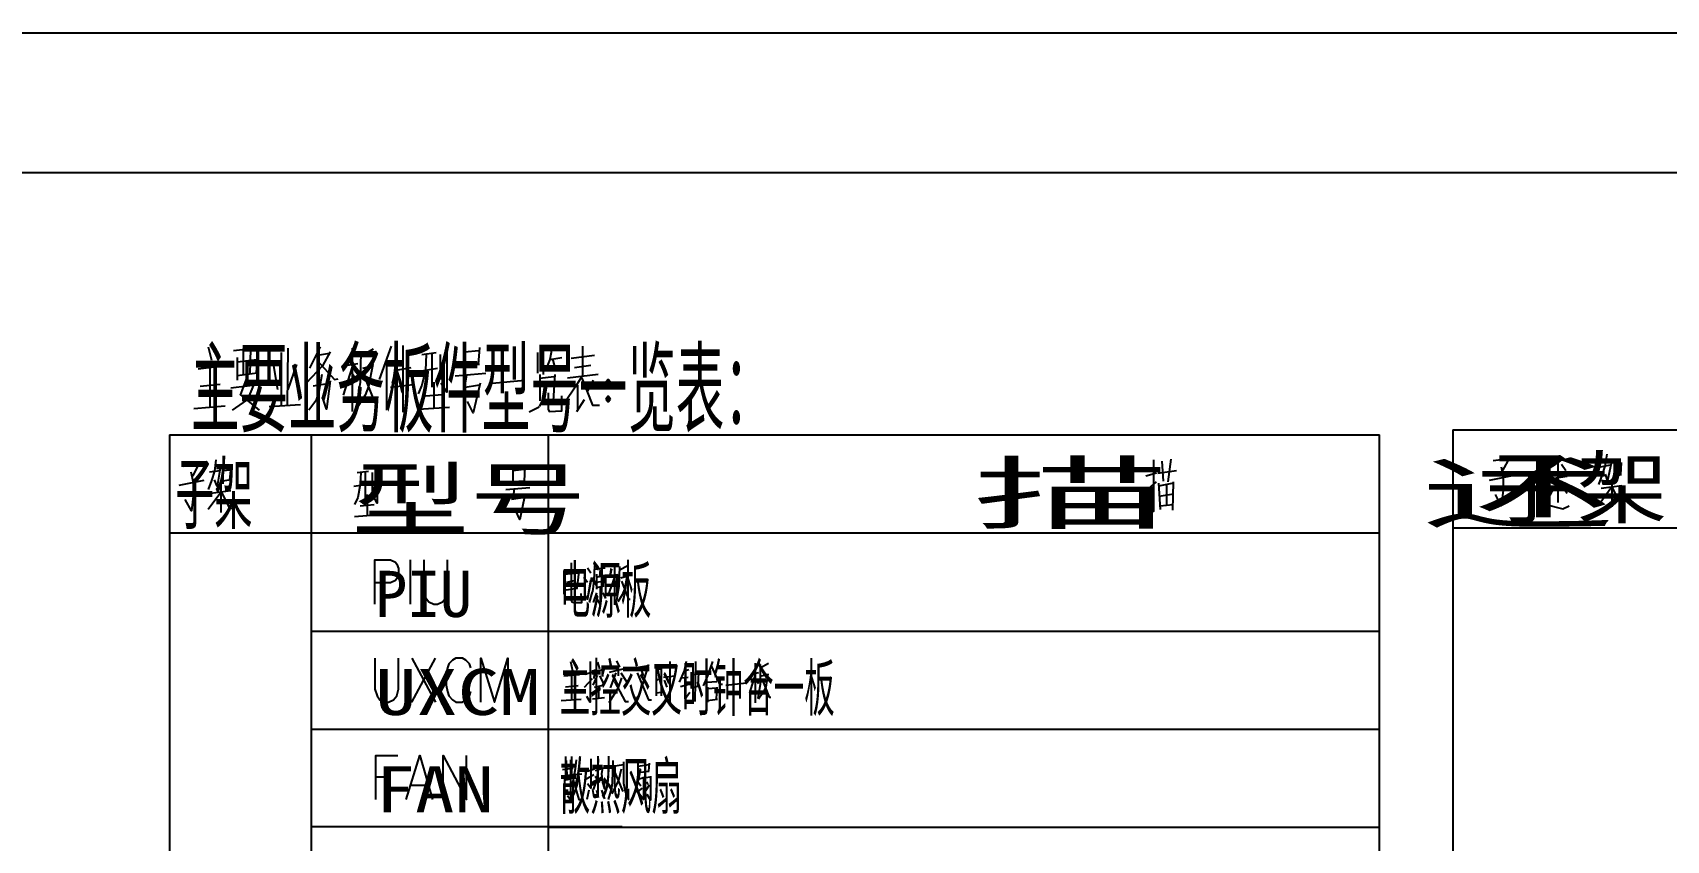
# Model space of a CAD drawing. Header units: metres. Extents: x 17 to 1264, y 17 to 859.
# Drawn here: x 556 to 887.1, y 695.2 to 858.8 of the extents above; entities that cross this region are included whole.
import ezdxf

# ---------------------------------------------------------------- set-up
doc = ezdxf.new("R2010")
doc.units = ezdxf.units.M
for name, color, linetype in [('LINES', 7, 'Continuous'), ('POLYLINES', 4, 'Continuous'), ('RECTS', 7, 'Continuous'), ('TEXTS', 3, 'Continuous')]:
    doc.layers.add(name, color=color, linetype=linetype)

msp = doc.modelspace()

# ---------------------------------------------------------------- linework, layer by layer
at = {"layer": 'LINES'}
for p, q in [((1179.14, 830.45), (87.76, 830.45)), ((591.55, 795.17), (592.27, 792.43)), ((596.73, 794.45), (602.06, 795.02)), ((600.19, 794.74), (600.04, 789.7)), ((607.67, 783.5), (607.82, 794.88)), ((620.78, 794.88), (620.78, 782.06)), ((622.51, 793.3), (625.1, 794.74)), ((628.7, 795.31), (626.25, 788.54)), ((631, 795.46), (631, 781.92)), ((643.53, 795.31), (643.53, 790.7)), ((646.55, 795.02), (646.27, 791.57)), ((659.51, 789.55), (659.51, 794.74)), ((667.43, 795.31), (667.43, 789.26)), ((597.45, 793.01), (597.45, 788.4)), ((597.45, 792.14), (601.48, 792.58)), ((598.75, 789.55), (598.75, 794.59)), ((601.48, 793.15), (601.34, 789.84)), ((606.38, 794.02), (606.38, 783.36)), ((607.82, 786.53), (609.55, 791.57)), ((613.72, 793.44), (616.17, 793.87)), ((621.93, 791.71), (619.34, 791.28)), ((627.69, 792.58), (627.69, 782.35)), ((634.89, 793.58), (637.77, 794.02)), ((636.91, 793.87), (636.91, 786.96)), ((638.63, 793.58), (638.63, 788.54)), ((643.53, 794.16), (646.41, 794.45)), ((646.55, 791.57), (643.53, 791.28)), ((658.36, 794.02), (658.36, 789.84)), ((660.81, 792.58), (663.26, 793.01)), ((661.39, 792.72), (661.96, 790.42)), ((665.13, 792.86), (669.88, 793.44)), ((665.85, 790.99), (669.16, 791.42)), ((589.53, 790.7), (594.43, 791.28)), ((591.98, 782.93), (591.98, 790.99)), ((601.48, 789.84), (597.45, 789.26)), ((599.47, 789.12), (598.03, 785.38)), ((604.79, 791.28), (605.66, 786.53)), ((620.78, 791.14), (618.91, 785.38)), ((620.78, 789.7), (621.79, 788.11)), ((622.94, 790.85), (624.81, 791.28)), ((629.71, 790.42), (632.73, 790.99)), ((634.03, 790.13), (638.06, 790.85)), ((641.66, 789.26), (647.85, 789.84)), ((643.96, 789.41), (643.53, 786.96)), ((649.15, 787.82), (655.77, 788.4)), ((658.79, 789.55), (658.79, 784.22)), ((658.79, 788.83), (661.67, 789.12)), ((661.82, 789.55), (661.53, 784.22)), ((670.6, 789.55), (664.41, 788.83)), ((669.59, 788.4), (668.44, 786.24)), ((672.62, 787.97), (672.62, 788.11)), ((593.99, 787.54), (589.96, 787.1)), ((596.15, 786.82), (602.78, 787.68)), ((598.03, 785.52), (601.91, 782.35)), ((600.76, 787.39), (599.47, 784.37)), ((612.86, 787.25), (616.17, 787.82)), ((628.55, 786.96), (633.16, 787.54)), ((635.61, 785.23), (639.07, 785.52)), ((637.34, 787.97), (637.34, 782.78)), ((646.55, 787.39), (643.24, 786.82)), ((659.37, 784.22), (660.23, 787.54)), ((666.43, 787.39), (666.43, 782.35)), ((672.62, 787.97), (672.62, 787.82)), ((588.67, 782.64), (595, 783.22)), ((599.32, 784.37), (596.44, 782.35)), ((603.93, 783.07), (610.27, 783.5)), ((634.17, 782.5), (640.51, 782.93)), ((658.65, 782.93), (656.63, 781.92)), ((659.37, 784.37), (658.65, 783.07)), ((666.28, 782.06), (667.87, 784.51)), ((672.62, 784.51), (672.62, 784.66)), ((672.62, 784.51), (672.62, 784.37)), ((843.83, 778.32), (865.15, 778.32)), ((843.83, 778.32), (843.83, 462.82)), ((865.15, 778.32), (953.99, 778.32)), ((583.77, 777.31), (612.43, 777.31)), ((583.77, 777.31), (583.77, 520.27)), ((612.43, 777.31), (675.5, 777.31)), ((612.43, 777.31), (612.43, 757.44)), ((660.52, 777.31), (829, 777.31)), ((660.52, 777.31), (660.52, 757.44)), ((829, 520.27), (829, 777.31)), ((589.82, 771.7), (588.38, 768.96)), ((593.13, 772.27), (592.84, 769.97)), ((785.23, 767.95), (784.94, 771.98)), ((786.67, 772.42), (786.09, 767.81)), ((852.04, 772.13), (855.21, 772.56)), ((855.35, 772.7), (853.91, 770.11)), ((865.15, 771.84), (865.15, 763.63)), ((875.08, 773.42), (874.65, 770.98)), ((876.52, 771.84), (876.52, 768.38)), ((877.96, 771.7), (877.82, 769.25)), ((586.51, 770.98), (589.82, 771.41)), ((591.83, 769.82), (593.99, 770.11)), ((594.57, 770.83), (594.57, 767.38)), ((594.57, 770.11), (596.01, 770.26)), ((596.15, 768.24), (594.57, 767.95)), ((596.15, 770.69), (595.87, 768.24)), ((621.79, 769.68), (624.09, 769.97)), ((623.37, 769.82), (623.37, 764.35)), ((624.81, 769.68), (624.81, 765.65)), ((653.32, 771.12), (653.32, 767.23)), ((653.32, 770.11), (655.63, 770.4)), ((655.77, 770.83), (655.63, 767.95)), ((783.79, 769.54), (781.63, 768.96)), ((784.07, 769.54), (787.82, 770.11)), ((856.22, 769.1), (851.18, 768.1)), ((861.55, 770.98), (862.55, 769.82)), ((863.42, 768.38), (867.02, 768.96)), ((865.87, 771.41), (866.73, 770.11)), ((873.79, 770.83), (875.8, 771.26)), ((876.09, 768.38), (876.09, 762.77)), ((876.52, 771.12), (877.96, 771.41)), ((877.96, 769.25), (876.52, 768.96)), ((590.68, 768.1), (585.64, 767.09)), ((594.14, 765.65), (591.55, 762.19)), ((592.12, 765.5), (596.15, 766.08)), ((594.14, 767.38), (594.14, 761.62)), ((621.07, 766.94), (624.38, 767.38)), ((623.8, 765.22), (623.8, 761.04)), ((651.88, 766.22), (656.78, 766.66)), ((655.77, 767.95), (653.32, 767.81)), ((653.61, 766.37), (653.32, 764.35)), ((781.63, 765.94), (783.79, 767.81)), ((784.22, 767.52), (784.51, 762.19)), ((787.24, 767.52), (784.22, 766.94)), ((784.36, 764.93), (787.24, 765.36)), ((785.8, 767.23), (785.8, 763.06)), ((787.1, 762.05), (787.24, 767.81)), ((860.83, 767.38), (862.55, 767.66)), ((865.15, 768.1), (863.13, 764.35)), ((865.15, 767.95), (867.02, 765.5)), ((876.09, 766.8), (873.5, 763.2)), ((873.93, 766.51), (878.11, 767.09)), ((622.36, 762.91), (625.24, 763.2)), ((655.77, 764.64), (653.03, 764.21)), ((784.51, 762.91), (787.1, 763.2)), ((866.15, 762.34), (867.45, 762.91)), ((621.21, 760.75), (626.25, 761.18)), ((843.83, 758.45), (865.15, 758.45)), ((865.15, 758.45), (953.99, 758.45)), ((583.77, 757.44), (612.43, 757.44)), ((612.43, 757.44), (675.5, 757.44)), ((612.43, 757.44), (612.43, 737.57)), ((660.52, 757.44), (829, 757.44)), ((660.52, 757.44), (660.52, 737.57)), ((632.59, 743.04), (632.59, 751.97)), ((663.69, 749.81), (663.69, 745.06)), ((663.69, 749.09), (666.57, 749.38)), ((666.71, 749.66), (666.28, 746.21)), ((667.72, 748.51), (668.44, 747.5)), ((668.44, 750.38), (669.16, 749.38)), ((668.44, 743.9), (669.31, 748.51)), ((669.88, 750.1), (672.04, 750.38)), ((670.31, 749.09), (670.31, 746.06)), ((670.31, 748.51), (671.75, 748.8)), ((671.03, 749.95), (670.89, 748.66)), ((671.75, 748.94), (671.61, 746.64)), ((673.91, 748.51), (672.62, 744.91)), ((674.63, 748.94), (673.05, 748.66)), ((673.91, 750.96), (673.91, 742.9)), ((674.92, 749.95), (676.65, 750.82)), ((675.21, 748.37), (676.36, 748.66)), ((666.43, 746.21), (663.69, 745.78)), ((664.27, 747.5), (665.85, 747.79)), ((668.44, 743.9), (669.16, 747.94)), ((668.87, 743.33), (669.45, 745.49)), ((670.31, 745.34), (669.59, 743.33)), ((670.31, 747.5), (671.47, 747.65)), ((671.75, 746.64), (670.31, 746.35)), ((672.19, 744.19), (671.61, 745.34)), ((673.91, 747.79), (674.49, 746.64)), ((668.01, 744.77), (668.44, 744.19)), ((612.43, 737.57), (675.5, 737.57)), ((612.43, 737.57), (612.43, 697.97)), ((612.43, 737.57), (612.43, 717.7)), ((660.52, 737.57), (829, 737.57)), ((660.52, 737.57), (660.52, 697.82)), ((660.52, 737.57), (660.52, 717.7)), ((632.87, 723.17), (637.63, 732.1)), ((632.87, 732.1), (637.63, 723.17)), ((663.69, 728.5), (666.86, 728.78)), ((664.99, 731.38), (665.42, 729.5)), ((665.27, 723.6), (665.27, 728.64)), ((669.45, 729.22), (668.01, 728.78)), ((669.88, 729.79), (669.74, 727.92)), ((671.9, 729.79), (669.88, 729.36)), ((670.46, 731.23), (670.89, 729.94)), ((670.89, 728.5), (671.75, 726.77)), ((671.47, 728.5), (671.9, 730.08)), ((672.91, 729.22), (676.51, 730.08)), ((674.2, 729.07), (673.05, 726.05)), ((674.35, 731.52), (674.92, 730.22)), ((675.21, 729.07), (676.36, 727.34)), ((680.83, 730.51), (678.38, 730.08)), ((679.24, 729.79), (679.82, 728.5)), ((682.41, 730.37), (682.41, 724.46)), ((682.41, 729.79), (683.42, 729.94)), ((683.42, 730.22), (683.42, 724.46)), ((683.85, 728.21), (686.15, 728.5)), ((688.03, 729.5), (689.03, 729.79)), ((689.47, 729.22), (689.47, 725.9)), ((691.05, 728.93), (689.47, 728.64)), ((690.33, 731.38), (690.19, 723.31)), ((690.91, 726.48), (691.05, 729.22)), ((692.78, 728.5), (691.91, 726.48)), ((693.79, 731.38), (692.78, 728.5)), ((693.5, 730.51), (695.23, 726.77)), ((702.43, 728.78), (701.27, 725.04)), ((703.15, 729.07), (701.56, 728.78)), ((702.43, 731.09), (702.43, 723.02)), ((703.43, 730.08), (705.16, 731.09)), ((703.72, 728.5), (705.02, 728.78)), ((666.57, 726.48), (663.98, 726.19)), ((667.87, 726.19), (669.45, 727.92)), ((669.88, 726.19), (671.61, 726.62)), ((670.75, 723.89), (670.75, 726.34)), ((682.41, 727.63), (683.27, 727.92)), ((682.41, 725.04), (683.42, 725.18)), ((683.99, 727.63), (684.57, 726.19)), ((687.31, 726.34), (689.03, 726.77)), ((687.45, 728.06), (688.89, 728.21)), ((688.17, 728.21), (688.17, 723.89)), ((688.17, 723.74), (689.18, 725.18)), ((689.47, 726.05), (691.05, 726.48)), ((692.63, 727.2), (694.65, 727.34)), ((692.78, 726.19), (692.78, 723.17)), ((692.78, 725.9), (694.65, 726.05)), ((694.65, 726.19), (694.51, 723.74)), ((695.23, 726.77), (695.8, 726.77)), ((696.52, 726.62), (700.7, 727.06)), ((702.43, 727.92), (703.15, 726.91)), ((663.11, 723.46), (667.15, 723.74)), ((671.9, 724.03), (669.45, 723.74)), ((692.78, 723.46), (694.79, 723.74)), ((692.78, 723.74), (692.78, 723.46)), ((612.43, 717.7), (675.5, 717.7)), ((660.52, 717.7), (829, 717.7)), ((663.4, 709.49), (665.56, 709.78)), ((664.12, 711.36), (664.27, 708.34)), ((664.99, 711.5), (664.99, 708.34)), ((665.71, 708.48), (667.29, 708.62)), ((668.44, 709.2), (669.88, 709.63)), ((670.03, 709.34), (671.47, 709.78)), ((673.63, 710.21), (675.79, 710.5)), ((673.91, 709.06), (675.64, 705.02)), ((678.67, 710.21), (680.97, 710.5)), ((678.67, 708.91), (680.97, 709.2)), ((679.82, 711.5), (679.96, 710.78)), ((680.97, 710.78), (680.83, 709.2)), ((625.53, 708.05), (628.27, 708.05)), ((632.73, 706.32), (636.04, 706.32)), ((663.11, 708.19), (665.56, 708.48)), ((663.83, 707.9), (663.83, 703.44)), ((663.83, 707.33), (664.99, 707.62)), ((663.83, 706.32), (664.55, 706.32)), ((663.83, 705.31), (664.55, 705.31)), ((668.01, 707.47), (669.74, 708.48)), ((668.73, 705.31), (668.3, 703.44)), ((669.45, 705.46), (669.74, 703.87)), ((670.03, 708.19), (670.89, 706.9)), ((670.31, 705.31), (670.6, 703.87)), ((671.32, 705.31), (671.9, 703.58)), ((679.53, 705.74), (678.38, 704.88)), ((678.81, 706.9), (679.24, 706.18)), ((678.95, 707.62), (679.82, 707.9)), ((680.25, 707.9), (681.26, 708.05)), ((680.97, 706.32), (680.25, 705.17)), ((680.39, 707.04), (680.68, 706.46)), ((612.43, 697.97), (675.5, 697.97)), ((612.43, 697.97), (612.43, 678.1)), ((660.52, 697.82), (829, 697.82)), ((660.52, 697.82), (660.52, 678.1))]:
    msp.add_line(p, q, dxfattribs=at)
at = {"layer": 'POLYLINES'}
for points in [[(614.3, 795.17), (613.29, 793.15), (612.14, 790.85)], [(639.93, 794.88), (639.93, 785.95), (638.78, 787.82)], [(661.24, 794.74), (660.81, 792.58), (659.95, 790.42)], [(616.31, 794.16), (614.73, 791.28), (611.42, 787.82)], [(613.72, 792.29), (617.18, 788.54), (617.9, 788.69)], [(622.51, 794.3), (622.36, 787.97), (621.64, 783.36)], [(624.95, 791.57), (624.09, 787.1), (623.37, 785.38), (621.93, 783.07)], [(629.85, 793.58), (629.56, 790.42), (628.84, 787.82)], [(635.75, 793.58), (635.61, 790.42), (634.89, 787.39), (634.17, 785.66)], [(614.59, 789.55), (614.01, 786.1), (613.43, 784.22), (611.99, 782.35)], [(616.31, 788.26), (615.59, 782.5), (614.73, 784.94)], [(623.08, 789.55), (625.39, 783.79), (625.82, 783.79)], [(667.29, 789.12), (665.99, 786.96), (663.98, 784.08)], [(667.29, 788.83), (669.45, 783.36), (670.89, 783.36)], [(673.11, 787.98), (672.64, 788.57), (672.17, 787.98)], [(672.99, 787.98), (672.64, 788.42), (672.28, 787.98)], [(672.87, 787.98), (672.64, 788.27), (672.4, 787.98)], [(646.7, 787.82), (645.26, 781.78), (644.11, 784.08)], [(660.52, 785.81), (660.52, 782.5), (660.67, 782.06), (663.26, 782.21), (663.26, 785.23)], [(672.17, 787.98), (672.64, 787.38), (673.11, 787.98)], [(673.11, 784.58), (672.64, 785.17), (672.17, 784.58)], [(672.28, 787.98), (672.64, 787.53), (672.99, 787.98)], [(672.99, 784.58), (672.64, 785.02), (672.28, 784.58)], [(672.4, 787.98), (672.64, 787.68), (672.87, 787.98)], [(672.87, 784.58), (672.64, 784.87), (672.4, 784.58)], [(672.17, 784.58), (672.64, 783.99), (673.11, 784.58)], [(672.28, 784.58), (672.64, 784.14), (672.99, 784.58)], [(672.4, 784.58), (672.64, 784.28), (672.87, 784.58)], [(783.21, 772.27), (783.21, 761.76), (782.06, 763.34)], [(875.95, 771.55), (875.23, 768.1), (874.79, 769.39)], [(588.09, 769.82), (588.52, 767.66), (588.52, 764.93), (588.23, 761.9), (586.94, 764.21)], [(592.84, 769.97), (592.27, 768.1), (591.55, 766.22)], [(593.99, 770.54), (593.42, 766.94), (592.84, 768.24)], [(622.51, 769.68), (622.36, 767.23), (621.93, 764.64), (621.21, 763.2)], [(625.82, 770.69), (625.82, 763.49), (624.95, 765.07)], [(853.63, 770.83), (854.06, 768.82), (854.06, 766.08), (853.63, 762.91), (852.47, 765.22)], [(874.65, 770.98), (874.07, 769.1), (873.35, 767.23)], [(594.28, 765.65), (595.87, 762.48), (596.59, 762.48)], [(655.77, 765.07), (654.76, 760.18), (653.9, 762.05)], [(862.7, 768.1), (862.12, 766.22), (862.41, 765.36), (862.41, 764.93), (862.12, 763.49)], [(876.09, 766.8), (877.67, 763.49), (878.54, 763.49)], [(860.83, 763.49), (862.7, 763.2), (866.15, 762.34)], [(625.39, 743.04), (625.39, 751.97), (628.55, 751.97), (629.56, 751.54), (629.85, 751.1), (630.14, 750.24), (630.14, 749.09), (629.85, 748.22), (629.56, 747.79), (628.55, 747.36), (625.39, 747.36)], [(635.32, 751.97), (635.32, 745.63), (635.61, 744.34), (636.33, 743.47), (637.34, 743.04), (638.06, 743.04), (639.07, 743.47), (639.79, 744.34), (640.07, 745.63), (640.07, 751.97)], [(665.13, 751.39), (665.13, 744.19), (665.13, 743.76), (665.27, 743.47), (665.71, 743.33), (667.29, 743.33), (667.15, 745.2)], [(669.88, 750.82), (669.74, 747.79), (669.45, 745.49)], [(674.92, 750.67), (674.78, 746.64), (674.35, 743.76)], [(676.51, 748.8), (675.93, 746.06), (675.5, 744.91), (674.63, 743.47)], [(671.03, 746.35), (671.03, 743.04), (670.46, 743.9)], [(675.35, 747.65), (676.79, 744.05), (677.08, 744.05)], [(625.39, 732.1), (625.39, 725.76), (625.82, 724.46), (626.39, 723.6), (627.4, 723.17), (628.12, 723.17), (629.13, 723.6), (629.85, 724.46), (630.14, 725.76), (630.14, 732.1)], [(644.83, 730.08), (644.54, 730.94), (643.82, 731.66), (643.1, 732.1), (641.8, 732.1), (641.08, 731.66), (640.36, 730.94), (640.07, 730.08), (639.79, 728.78), (639.79, 726.62), (640.07, 725.33), (640.36, 724.46), (641.08, 723.6), (641.8, 723.17), (643.1, 723.17), (643.82, 723.6), (644.54, 724.46), (644.83, 725.33)], [(646.84, 723.17), (646.84, 732.1), (649.58, 723.17), (652.31, 732.1), (652.31, 723.17)], [(669.02, 731.38), (669.02, 723.17), (668.3, 724.32)], [(669.59, 726.62), (670.31, 728.06), (670.46, 728.64)], [(680.83, 730.8), (679.53, 726.62), (678.81, 724.46), (678.09, 723.46)], [(678.52, 729.07), (680.83, 723.6), (681.4, 723.6)], [(685.15, 731.38), (685.15, 723.17), (684.28, 724.46)], [(688.46, 731.38), (688.03, 729.5), (687.02, 727.2)], [(703.43, 730.8), (703.43, 726.77), (703, 723.89)], [(705.02, 728.93), (704.59, 726.19), (704.01, 725.04), (703.15, 723.74)], [(675.35, 728.06), (674.63, 725.9), (672.76, 723.02)], [(673.91, 727.34), (676.07, 723.31), (676.79, 723.31)], [(703.87, 727.78), (705.31, 724.18), (705.59, 724.18)], [(625.53, 703.44), (625.53, 712.37), (629.99, 712.37)], [(631.72, 703.44), (634.46, 712.37), (637.05, 703.44)], [(639.21, 703.44), (639.21, 712.37), (643.96, 703.44), (643.96, 712.37)], [(666.14, 711.5), (665.99, 709.63), (665.56, 707.33), (665.13, 706.18)], [(669.16, 711.65), (669.16, 706.32), (669.16, 705.74), (668.44, 706.61)], [(670.6, 711.65), (670.46, 708.62), (670.17, 706.9), (669.59, 705.46)], [(671.47, 709.92), (671.32, 708.62), (671.47, 706.9)], [(673.63, 711.36), (673.48, 706.9), (673.34, 705.74), (672.62, 703.44)], [(673.48, 704.59), (674.78, 707.33), (675.35, 709.63)], [(675.79, 711.07), (675.79, 706.75), (676.07, 705.02), (676.79, 703.44), (676.79, 705.6)], [(678.67, 710.78), (678.67, 708.48), (678.38, 706.32), (677.66, 703.73)], [(664.99, 707.76), (664.99, 703.3), (664.41, 704.16)], [(666.57, 708.48), (666.28, 706.32), (665.71, 704.59), (664.99, 703.44)], [(665.56, 707.33), (666.71, 703.44), (667.43, 703.44)], [(671.47, 706.9), (671.9, 705.6), (671.9, 707.18)], [(679.82, 708.05), (679.82, 703.44), (679.1, 704.45)], [(681.26, 708.19), (681.26, 703.3), (680.54, 704.45)]]:
    msp.add_lwpolyline(points, dxfattribs=at)
at = {"layer": 'RECTS'}
msp.add_lwpolyline([(16.84, 858.82), (1207.43, 858.82), (1207.43, 16.85), (16.84, 16.85)], dxfattribs=at)

# ---------------------------------------------------------------- texts
at = {"layer": 'TEXTS'}
for s, height, width, p in [('主要业务板件型号一览表：', 14.85, 0.509027, (588.09, 779.42)), ('子架', 11.88, 0.509028, (584.92, 759.53)), ('型号', 11.88, 1.545355, (620.63, 758.37)), ('描', 11.88, 2.5878, (746.49, 759.53)), ('述', 11.88, 2.5878, (837.07, 759.53)), ('子架', 11.88, 1.19676, (850.46, 760.68)), ('电源板', 9.36, 0.509028, (662.83, 741.28)), ('PIU', 9.36, 1.03018, (625.39, 740.42)), ('主控交叉时钟合一板', 9.36, 0.509028, (662.83, 721.41)), ('UXCM', 9.36, 1.317869, (625.39, 720.55)), ('散热风扇', 9.36, 0.509028, (662.83, 701.54)), ('FAN', 9.36, 1.25237, (625.53, 700.82))]:
    msp.add_text(s, height=height, dxfattribs=dict(at, width=width)).set_placement(p)

doc.saveas('drawing.dxf')
